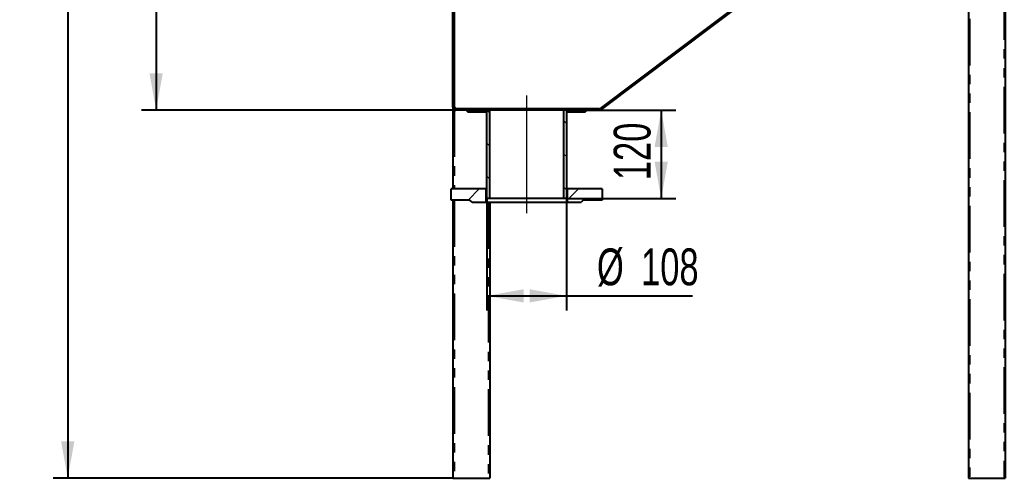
# Model space of a CAD drawing. Header units: millimetres. Extents: x 0 to 594, y 0 to 420.
# Drawn here: x 376.3 to 510.1, y 174.8 to 237.1 of the extents above; entities that cross this region are included whole.
import ezdxf

# ---------------------------------------------------------------- set-up
doc = ezdxf.new("R2010")
doc.units = ezdxf.units.MM
doc.linetypes.add('CENTERX2', pattern=[20.32, 12.7, -2.54, 2.54, -2.54])
doc.linetypes.add('PHANTOM', pattern=[12.7, 6.35, -1.27, 1.27, -1.27, 1.27, -1.27])
doc.styles.add('SLDTEXTSTYLE2', font='TXT', dxfattribs={"width": 0.7})
doc.dimstyles.new('SLDDIMSTYLE0', dxfattribs={"dimtxt": 5, "dimasz": 5, "dimexe": 0, "dimexo": 0.0625, "dimgap": 1.25, "dimtad": 2, "dimlfac": 10, "dimrnd": 1e-09, "dimzin": 12, "dimdsep": 46, "dimtxsty": 'SLDTEXTSTYLE2', "dimsah": 1, "dimcen": 0.09, "dimadec": 0, "dimazin": 3, "dimtfac": 1, "dimtofl": 0, "dimtmove": 0, "dimatfit": 3, "dimfxl": 0, "dimfrac": 2, "dimtolj": 1, "dimtzin": 12, "dimarcsym": 0})

# ---------------------------------------------------------------- blocks, each defined once
blk = doc.blocks.new('_D_8')
at = {"color": 7, "linetype": 'Continuous', "lineweight": 25}
for p, q in [((435.69, 329.85), (392.79, 329.85)), ((394.79, 329.85), (394.79, 224.85)), ((435.49, 224.85), (392.79, 224.85))]:
    blk.add_line(p, q, dxfattribs=at)
for points in [[(394.79, 329.85), (393.89, 324.85), (395.69, 324.85)], [(394.79, 224.85), (395.69, 229.85), (393.89, 229.85)]]:
    blk.add_solid(points, dxfattribs=at)
at = {"color": 7, "linetype": 'Continuous', "lineweight": 25, "insert": (388.34, 272.68), "char_height": 5, "attachment_point": 1, "rotation": 90, "style": 'SLDTEXTSTYLE2'}
blk.add_mtext('1050', dxfattribs=at)
blk = doc.blocks.new('_D_9')
at = {"color": 7, "linetype": 'Continuous', "lineweight": 25}
for p, q in [((439.69, 212.85), (439.69, 197.63)), ((450.49, 212.85), (450.49, 197.63)), ((439.69, 199.63), (450.49, 199.63)), ((450.49, 199.63), (467.63, 199.63))]:
    blk.add_line(p, q, dxfattribs=at)
for points in [[(439.69, 199.63), (444.69, 198.73), (444.69, 200.53)], [(450.49, 199.63), (445.49, 200.53), (445.49, 198.73)]]:
    blk.add_solid(points, dxfattribs=at)
at = {"color": 7, "linetype": 'Continuous', "lineweight": 25, "char_height": 5, "attachment_point": 1, "style": 'SLDTEXTSTYLE2'}
for s, insert in [('%%c', (454.65, 206.07)), ('108', (460.64, 206.07))]:
    blk.add_mtext(s, dxfattribs=dict(at, insert=insert))
blk = doc.blocks.new('_D_13')
at = {"color": 7, "linetype": 'Continuous', "lineweight": 25}
for p, q in [((435.69, 329.85), (380.79, 329.85)), ((382.79, 329.85), (382.79, 174.85)), ((435.09, 174.85), (380.79, 174.85))]:
    blk.add_line(p, q, dxfattribs=at)
for points in [[(382.79, 329.85), (381.89, 324.85), (383.69, 324.85)], [(382.79, 174.85), (383.69, 179.85), (381.89, 179.85)]]:
    blk.add_solid(points, dxfattribs=at)
at = {"color": 7, "linetype": 'Continuous', "lineweight": 25, "insert": (376.34, 247.83), "char_height": 5, "attachment_point": 1, "rotation": 90, "style": 'SLDTEXTSTYLE2'}
blk.add_mtext('1550', dxfattribs=at)
blk = doc.blocks.new('_D_16')
at = {"color": 7, "linetype": 'Continuous', "lineweight": 25}
for p, q in [((450.49, 224.85), (465.37, 224.85)), ((463.37, 224.85), (463.37, 212.85)), ((450.49, 212.85), (465.37, 212.85))]:
    blk.add_line(p, q, dxfattribs=at)
for points in [[(463.37, 224.85), (462.47, 219.85), (464.27, 219.85)], [(463.37, 212.85), (464.27, 217.85), (462.47, 217.85)]]:
    blk.add_solid(points, dxfattribs=at)
at = {"color": 7, "linetype": 'Continuous', "lineweight": 25, "insert": (456.92, 215.35), "char_height": 5, "attachment_point": 1, "rotation": 90, "style": 'SLDTEXTSTYLE2'}
blk.add_mtext('120', dxfattribs=at)

msp = doc.modelspace()

# ---------------------------------------------------------------- hatches: boundary and pattern name
at = {"linetype": 'Continuous', "lineweight": 18}
h = msp.add_hatch(dxfattribs=at)
h.set_pattern_fill('ANSI31', color=256, style=0)
edge = h.paths.add_edge_path(flags=0)
edge.add_arc((435.4889, 225.2478), 0.4, 180, 270)
edge.add_line((435.4889, 224.8478), (439.6889, 224.8478))
edge.add_line((439.6889, 224.8478), (439.6889, 225.0478))
edge.add_line((439.6889, 225.0478), (435.4889, 225.0478))
edge.add_arc((435.4889, 225.2478), 0.2, 180, 270, ccw=False)
edge.add_line((435.2889, 225.2478), (435.2889, 314.8478))
edge.add_line((435.2889, 314.8478), (435.0889, 314.8478))
edge.add_line((435.0889, 314.8478), (435.0889, 225.2478))
h = msp.add_hatch(dxfattribs=at)
h.set_pattern_fill('ANSI31', color=256, style=0)
edge = h.paths.add_edge_path(flags=0)
edge.add_arc((454.9551, 225.2478), 0.4, 270, 307)
edge.add_line((455.1958, 224.9284), (509.9296, 266.1733))
edge.add_arc((509.6889, 266.4927), 0.4, 307, 360)
edge.add_line((510.0889, 266.4927), (510.0889, 269.2933))
edge.add_line((510.0889, 269.2933), (509.8889, 269.2933))
edge.add_line((509.8889, 269.2933), (509.8889, 266.4927))
edge.add_arc((509.6889, 266.4927), 0.2, 307, 360, ccw=False)
edge.add_line((509.8093, 266.333), (455.0754, 225.0881))
edge.add_arc((454.9551, 225.2478), 0.2, 270, 307, ccw=False)
edge.add_line((454.9551, 225.0478), (450.4889, 225.0478))
edge.add_line((450.4889, 225.0478), (450.4889, 224.8478))
edge.add_line((450.4889, 224.8478), (454.9551, 224.8478))
h = msp.add_hatch(dxfattribs=at)
h.set_pattern_fill('ANSI31', style=0)
h.paths.add_polyline_path([(437.0889, 224.8478), (437.0889, 224.6478), (439.6889, 224.6478), (439.6889, 224.8478)], flags=0)
h = msp.add_hatch(dxfattribs=at)
h.set_pattern_fill('ANSI31', color=256, angle=90, style=0)
h.paths.add_polyline_path([(439.6889, 224.8478), (439.6889, 212.8478), (440.0889, 212.8478), (440.0889, 224.8478)], flags=0)
h = msp.add_hatch(dxfattribs=at)
h.set_pattern_fill('ANSI31', color=256, angle=90, style=0)
h.paths.add_polyline_path([(450.4889, 212.8478), (450.4889, 224.8478), (450.0889, 224.8478), (450.0889, 212.8478)], flags=0)
h = msp.add_hatch(dxfattribs=at)
h.set_pattern_fill('ANSI31', style=0)
h.paths.add_polyline_path([(453.0889, 224.6478), (453.0889, 224.8478), (450.4889, 224.8478), (450.4889, 224.6478)], flags=0)
h = msp.add_hatch(dxfattribs=at)
h.set_pattern_fill('ANSI31', color=256, style=0)
h.paths.add_polyline_path([(437.3889, 212.6478), (437.6889, 212.3478), (439.5889, 212.3478), (439.5889, 214.1478), (434.8389, 214.1478), (434.8389, 212.6478)], flags=0)
h = msp.add_hatch(dxfattribs=at)
h.set_pattern_fill('ANSI31', color=256, style=0)
h.paths.add_polyline_path([(450.5889, 214.1478), (450.5889, 212.3478), (452.4889, 212.3478), (452.7889, 212.6478), (455.3389, 212.6478), (455.3389, 214.1478)], flags=0)

# ---------------------------------------------------------------- linework, layer by layer
at = {"color": 7, "linetype": 'Continuous', "lineweight": 25}
for p, q in [((435.0889, 225.2478), (435.0889, 314.8478)), ((435.2889, 225.2478), (435.2889, 314.8478)), ((509.8093, 266.333), (455.0754, 225.0881)), ((509.9296, 266.1733), (455.1958, 224.9284)), ((510.0889, 266.2933), (510.0889, 174.8478)), ((505.0889, 262.5255), (505.0889, 174.8478)), ((435.0889, 225.2478), (435.0889, 224.8478)), ((435.0889, 224.8478), (435.0889, 214.1478)), ((435.0889, 224.8478), (435.4889, 224.8478)), ((439.6889, 225.0478), (435.4889, 225.0478)), ((439.6889, 224.8478), (435.4889, 224.8478)), ((437.0889, 224.6478), (437.0889, 224.8478)), ((437.0889, 224.8478), (439.6889, 224.8478)), ((439.6889, 225.0478), (439.6889, 224.8478)), ((450.4889, 225.0478), (439.6889, 225.0478)), ((439.6889, 224.6478), (439.6889, 224.8478)), ((439.6889, 212.8478), (439.6889, 224.8478)), ((440.0889, 224.8478), (439.6889, 224.8478)), ((440.0889, 212.8478), (440.0889, 224.8478)), ((450.0889, 224.8478), (440.0889, 224.8478)), ((450.0889, 224.8478), (450.0889, 212.8478)), ((450.4889, 224.8478), (450.0889, 224.8478)), ((450.4889, 224.8478), (450.4889, 225.0478)), ((454.9551, 225.0478), (450.4889, 225.0478)), ((450.4889, 224.8478), (450.4889, 224.6478)), ((450.4889, 224.8478), (453.0889, 224.8478)), ((450.4889, 224.8478), (450.4889, 212.8478)), ((454.9551, 224.8478), (450.4889, 224.8478)), ((453.0889, 224.8478), (453.0889, 224.6478)), ((455.0889, 224.8478), (455.1958, 224.9284)), ((437.0889, 224.6478), (439.6889, 224.6478)), ((450.4889, 224.6478), (453.0889, 224.6478)), ((434.8389, 212.6478), (434.8389, 214.1478)), ((439.5889, 214.1478), (434.8389, 214.1478)), ((439.5889, 212.3478), (439.5889, 214.1478)), ((439.5889, 214.1478), (439.6889, 214.1478)), ((450.4889, 214.1478), (450.5889, 214.1478)), ((450.5889, 214.1478), (450.5889, 212.3478)), ((455.3389, 214.1478), (450.5889, 214.1478)), ((455.3389, 214.1478), (455.3389, 212.6478)), ((440.0889, 212.8478), (439.6889, 212.8478)), ((450.0889, 212.8478), (440.0889, 212.8478)), ((450.4889, 212.8478), (450.0889, 212.8478)), ((437.3889, 212.6478), (434.8389, 212.6478)), ((435.0889, 212.6478), (435.0889, 174.8478)), ((437.6889, 212.3478), (437.3889, 212.6478)), ((437.6889, 212.3478), (439.5889, 212.3478)), ((439.5889, 212.3478), (450.5889, 212.3478)), ((440.0889, 212.3478), (440.0889, 174.8478)), ((450.5889, 212.3478), (452.4889, 212.3478)), ((452.7889, 212.6478), (452.4889, 212.3478)), ((455.3389, 212.6478), (452.7889, 212.6478)), ((435.0889, 174.8478), (435.2889, 174.8478)), ((435.2889, 174.8478), (439.8889, 174.8478)), ((439.8889, 174.8478), (440.0889, 174.8478)), ((505.0889, 174.8478), (505.2889, 174.8478)), ((505.2889, 174.8478), (509.8889, 174.8478)), ((509.8889, 174.8478), (510.0889, 174.8478))]:
    msp.add_line(p, q, dxfattribs=at)
at = {"color": 8, "linetype": 'PHANTOM', "lineweight": 18}
for p, q in [((509.8889, 266.1426), (509.8889, 174.8478)), ((505.2889, 262.6762), (505.2889, 174.8478)), ((435.2889, 224.8478), (435.2889, 214.1478)), ((435.2889, 212.6478), (435.2889, 174.8478)), ((439.8889, 212.3478), (439.8889, 174.8478))]:
    msp.add_line(p, q, dxfattribs=at)
at = {"color": 7, "linetype": 'CENTERX2', "lineweight": 18, "ltscale": 2}
msp.add_line((445.0889, 226.8478), (445.0889, 210.8478), dxfattribs=at)
at = {"color": 7, "linetype": 'Continuous', "lineweight": 25}
for centre, radius, start, end in [((435.4889, 225.2478), 0.4, 180, 270), ((435.4889, 225.2478), 0.2, 180, 270), ((454.9551, 225.2478), 0.2, 270, 307), ((454.9551, 225.2478), 0.4, 270, 307)]:
    msp.add_arc(centre, radius, start, end, dxfattribs=at)

# ---------------------------------------------------------------- dimensions: what is measured, and where the dimension line sits
for base, p1, p2, picture, middle in [((382.7889, 174.8478), (435.6889, 329.8478), (435.0889, 174.8478), '_D_13', (382.7889, 252.3478)), ((394.7889, 224.8478), (435.6889, 329.8478), (435.4889, 224.8478), '_D_8', (394.7889, 277.3478)), ((463.3703, 212.8478), (450.4889, 224.8478), (450.4889, 212.8478), '_D_16', (463.3703, 218.8478))]:
    dim = msp.add_linear_dim(base=base, p1=p1, p2=p2, angle=90, dimstyle='SLDDIMSTYLE0', dxfattribs=at)
    dim.commit()
    dim.dimension.update_dxf_attribs({"geometry": picture, "text_midpoint": middle, "dimtype": 160})
dim = msp.add_linear_dim(base=(450.4889, 199.6269), p1=(439.6889, 212.8478), p2=(450.4889, 212.8478), text='%%c<>', dimstyle='SLDDIMSTYLE0', dxfattribs=at)
dim.commit()
dim.dimension.update_dxf_attribs({"geometry": '_D_9', "text_midpoint": (461.1387, 199.6269), "dimtype": 160})

doc.saveas('drawing.dxf')
